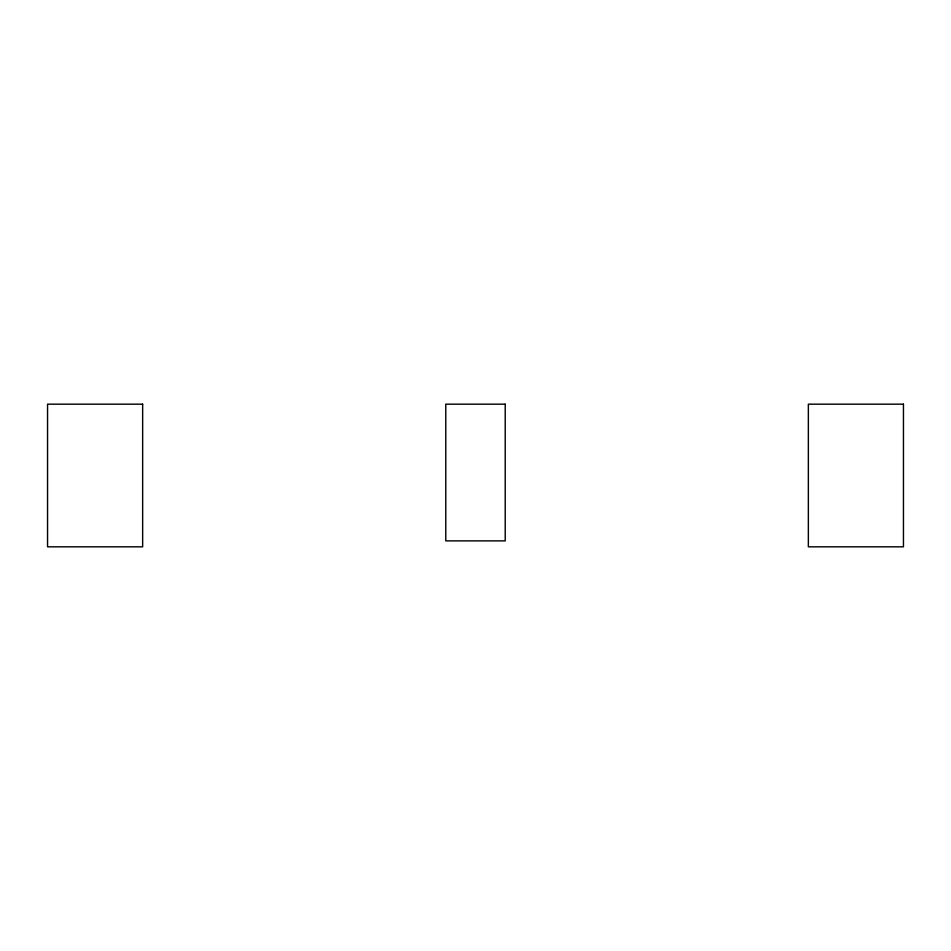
<?xml version="1.0" encoding="UTF-8"?>
<svg xmlns="http://www.w3.org/2000/svg" width="951" height="951" viewBox="0 0 951 951"><rect width="100%" height="100%" fill="white"/><g stroke="black" fill="none" stroke-linecap="round" stroke-linejoin="round"><path stroke-width="1.43" d="M142.65 404.175L47.55 404.175L47.55 546.825L142.65 546.825L142.65 404.175M505.219 404.175L445.781 404.175L445.781 540.881L505.219 540.881L505.219 404.175M903.45 404.175L808.35 404.175L808.35 546.825L903.45 546.825L903.45 404.175"/></g></svg>
